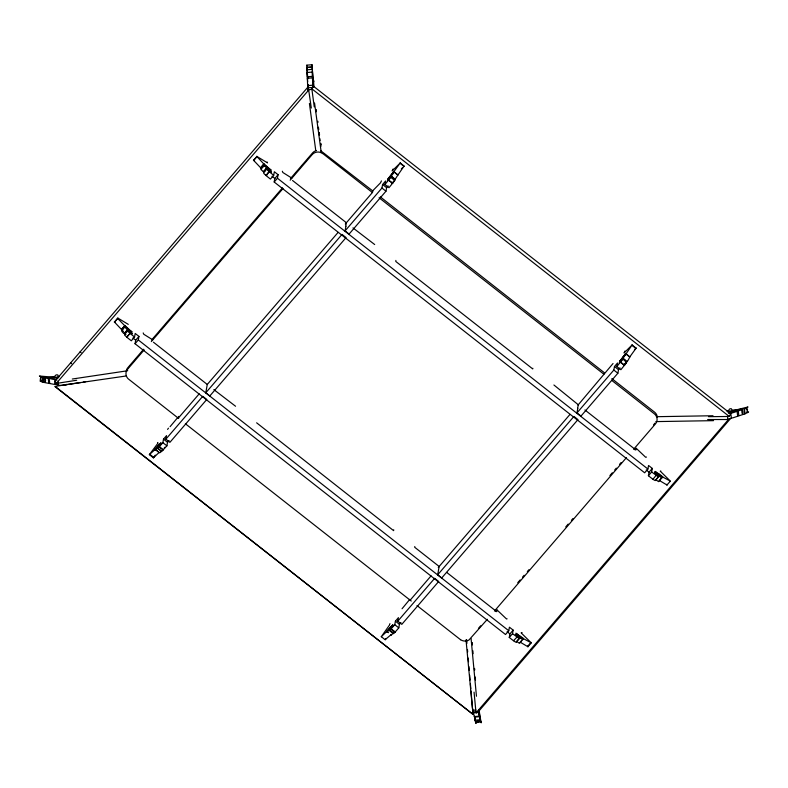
<?xml version="1.0" encoding="UTF-8"?>
<svg xmlns="http://www.w3.org/2000/svg" width="788" height="788" viewBox="0 0 788 788"><rect width="100%" height="100%" fill="white"/><g stroke="black" fill="none" stroke-linecap="round" stroke-linejoin="round"><path stroke-width="1.18" d="M307.832 90.236L307.724 85.459A9.407 0.827 85.2 0 1 307.566 83.804L306.847 65.168L311.999 64.734L312.747 75.875A39.774 3.477 85.2 0 0 313.112 80.012L313.644 81.844L313.644 80.563M479.232 709.594L479.311 711.495A39.774 3.477 85.2 0 0 479.803 714.923L481.163 722.832L480.857 721.906L475.706 722.714L477.764 722.163M473.391 712.155L476.474 711.978M391.084 176.315L395.123 179.477L391.114 176.01L387.351 180.925L392.966 173.892L393.921 171.449L390.493 175.616M620.028 367.927L618.521 369.68L617.871 373.216L580.992 416.084L576.954 412.922L613.832 370.055L614.482 366.519L617.506 363.012L616.856 366.548L620.885 369.71L626.509 362.736A4.561 0.699 -51.9 0 0 626.618 362.47L622.697 358.816L632.173 344.858L624.047 352.985L625.012 350.995M473.096 711.18L472.445 708.067A10.549 0.926 85.2 0 1 472.376 707.447L466.013 639.876M478.887 709.525L480.197 719.779L475.046 720.212L474.543 716.253M634.498 349.655L636.202 348.02L629.937 356.698C625.918 364.883 627.77 360.431 622.953 358.363M311.999 64.734L313.614 86.483M475.056 719.769L475.391 721.552L480.562 720.872L477.469 721.138M132.128 333.757L132.039 333.511A2.059 0.571 40.7 0 0 131.901 333.324C125.154 323.326 126.799 338.761 121.805 331.206A2.039 0.571 40.7 0 1 121.716 330.99L125.085 326.508L132.167 331.955A4.265 1.182 40.7 0 1 132.128 332.093L128.799 329.483M125.065 326.547L124.967 327.207A2.039 0.571 40.7 0 0 125.046 327.434L132.029 333.826M263.921 164.081L256.73 156.329L267.516 162.889L267.152 162.013M162.476 449.239L159.255 446.707L157.442 448.539A4.561 0.699 -51.9 0 1 157.403 448.451L157.373 448.017M392.838 625.977L389.292 630.449M312.166 72.063L312.718 83.37A9.407 0.827 85.2 0 0 312.866 85.025L312.994 87.409L307.842 87.842M390.395 175.773L387.824 178.994A4.265 0.66 -51.9 0 0 387.794 179.172L390.513 176.01A4.62 0.709 -51.9 0 1 390.513 175.99L393.842 171.863L397.881 175.034L395.143 179.309L391.163 176.088M394.424 178.935L394.571 179.034A4.364 0.67 -51.9 0 1 394.542 179.152L394.296 179.467M515.391 634.635L515.529 634.517A2.059 0.571 40.7 0 1 515.687 634.567L522.7 639.56A2.039 0.571 40.7 0 0 522.838 639.511C521.735 637.62 517.736 634.113 515.933 633.188A4.265 1.182 40.7 0 0 515.913 633.325L519.282 635.965M654.523 472.918L654.661 472.81A2.059 0.571 40.7 0 1 654.818 472.849L659.201 475.913L658.729 476.651A4.561 1.261 40.7 0 1 658.601 476.77L657.96 476.602A2.857 0.788 40.7 0 1 657.596 476.366L656.217 475.292L652.927 479.271L648.396 475.745L649.046 472.189L652.297 468.417L648.554 465.472L647.903 469.027L644.653 472.8L274.185 182.018L274.835 178.462L278.085 174.69L274.342 171.745L273.692 175.3L270.442 179.073L266.226 175.754L269.21 171.518L267.831 170.425A2.857 0.788 40.7 0 1 267.477 170.1L266.945 169.361A4.561 1.261 40.7 0 1 266.886 169.105L266.768 167.874L271.033 171.607A2.059 0.571 40.7 0 1 271.171 171.794L271.259 172.04M124.504 334.575L127.754 330.802A4.561 1.261 40.7 0 0 127.814 331.068L128.346 331.817A2.857 0.788 40.7 0 0 128.7 332.142L130.05 333.403L126.789 337.215L131.31 340.79L134.561 337.008L135.211 333.462L138.954 336.397L138.304 339.953L135.053 343.735L505.522 634.517L508.772 630.745L509.422 627.189L513.165 630.124L512.515 633.68L509.265 637.462L513.48 640.752L517.086 637L518.465 638.083A2.857 0.788 40.7 0 0 518.829 638.319L519.469 638.487A4.561 1.261 40.7 0 0 519.597 638.379L520.08 637.807L516.82 641.402M390.208 627.928L392.838 624.854A4.265 0.66 -51.9 0 0 392.916 624.697L387.036 631.011L387.095 632.006M386.987 631.286L381.234 636.734L389.636 624.884M155.187 450.037L158.161 446.077M169.056 440.551L167.539 442.304L166.898 445.841L161.471 451.701A4.561 0.699 -51.9 0 1 161.432 451.613L161.54 451.179M622.431 357.89L619.693 361.19L622.372 358.067A4.62 0.709 -51.9 0 0 622.431 357.91L625.741 353.881L629.77 357.053M478.533 711.988L478.552 711.919A9.407 0.827 85.2 0 0 478.749 713.347L480.197 719.779M126.789 337.215L130.079 333.235M130.04 333.442L134.561 337.008M265.92 175.507L269.21 171.518M624.48 364.283L627.041 361.2M163.244 450.076L159.255 446.707M391.114 628.923L395.143 632.094L391.114 628.923L394.758 624.697L395.409 621.161L398.423 617.654L397.773 621.19L401.811 624.352L438.689 581.485L434.661 578.323L397.773 621.19M178.62 416.409L178.374 418.044L199.197 393.842M312.856 85.212L307.734 85.597M161.491 451.268L157.285 447.929L160.929 443.93L159.668 445.584M128.956 329.286L124.839 325.503L121.549 329.532L114.299 321.878L115.403 322.331M263.458 171.794L260.926 169.489A2.039 0.571 40.7 0 1 260.838 169.272L264.197 164.83L271.289 170.287A4.265 1.182 40.7 0 1 271.259 170.375L263.97 163.796L264.098 165.431A2.039 0.571 40.7 0 0 264.177 165.716C270.796 168.859 257.607 176.561 266.768 167.874M124.839 325.503L125.075 326.409M135.053 343.735L135.703 340.18L138.954 336.397M159.304 452.726C163.392 453.031 157.63 445.112 155.226 450.066M159.215 446.904L162.86 442.679L163.51 439.143L166.534 435.626L165.884 439.162L169.912 442.334L206.791 399.467L202.762 396.305L165.884 439.162M205.786 392.788L342.041 234.41L346.07 237.582L209.815 395.96L205.786 392.788L207.264 384.455L153.433 342.199M254.524 160.624L253.431 160.161L260.68 167.814L263.32 164.544M261.862 168.75L260.72 167.568M235.563 406.253L213.834 389.607M274.185 182.018L277.435 178.236L278.085 174.69M256.622 422.811L393.616 530.649L393.764 529.841M345.705 226.481L346.395 222.738L292.555 180.491M388.129 185.909L386.622 187.662L385.972 191.198L349.094 234.066L345.065 230.904L345.922 226.245M345.065 230.904L381.944 188.036L382.594 184.5L385.608 180.984L384.958 184.52L388.996 187.692L394.621 180.718A4.561 0.699 -51.9 0 0 394.729 180.442M374.684 244.536L352.965 227.899M384.958 184.52L390.582 177.546A4.561 0.699 -51.9 0 0 390.7 177.28L394.729 180.432M397.881 175.015L404.017 166.199M395.871 260.424L395.783 261.458L532.747 368.932L532.865 368.301M389.233 630.065C397.851 639.068 390.109 626.056 387.154 632.084M395.143 632.094L398.787 627.859L399.437 624.323L400.944 622.569M414.803 546.517L414.665 547.256L439.152 566.474L438.473 570.207M437.675 574.807L573.94 416.438L577.968 419.6L441.713 577.978L437.675 574.807L438.532 570.148M553.905 384.997L578.284 404.756L577.604 408.499M509.265 637.462L509.915 633.907L513.165 630.124M513.806 640.949L515.214 641.856A2.857 0.788 40.7 0 0 515.579 642.092L516.219 642.259A4.561 1.261 40.7 0 0 516.347 642.161L516.406 641.816M517.086 637L512.515 633.68M519.203 635.522L523.478 638.408L523.074 638.723M527.674 646.042L527.95 646.771L520.228 642.181M576.954 412.922L577.811 408.263M616.856 366.548L622.481 359.564A4.561 0.699 -51.9 0 0 622.589 359.298L620.481 361.525M622.382 357.634L625.82 353.477L629.809 356.875M648.396 475.745L651.646 471.963L652.297 468.417M656.217 475.292L651.646 471.963M655.951 479.685L659.201 476.1L661.831 477.843A2.039 0.571 40.7 0 0 661.969 477.794C662.107 476.169 649.302 466.811 658.413 474.248M666.806 484.325L667.081 485.053L659.359 480.473M658.354 473.923L658.404 473.391L662.61 476.691L662.206 477.016M626.687 362.125L624.52 364.686M388.612 180.275L392.651 183.437M620.511 362.293L624.549 365.415M158.585 445.19L158.309 445.791M390.474 627.209L390.208 627.78M507.127 618.836L506.546 619.004L497.12 610.02L496.736 611.675L446.747 572.433M646.485 457.05L645.677 457.286L636.251 448.313L635.867 449.958L584.913 409.967M652.927 479.271L654.345 480.138A2.857 0.788 40.7 0 0 654.71 480.375L655.35 480.552A4.561 1.261 40.7 0 0 655.468 480.444L658.827 476.218L654.592 473.096M126.415 375.945L61.947 385.283A10.549 3.221 -6.4 0 1 61.316 385.371L58.588 385.342L58.204 382.16M393.862 171.745L400.294 162.889L392.148 170.966L393.114 168.977M625.367 354.62L622.53 357.89M387.194 631.424L390.05 628.105M391.232 634.557L391.144 635.256L393.163 633.168M157.531 442.521L158.102 443.004L149.306 454.686L155.315 449.337M392.828 626.017L391.685 627.465M389.656 624.234L389.981 623.672M727.826 419.571L727.551 416.468M164.948 447.22L164.2 448.165M124.327 333.511L127.636 329.591M381.431 180.895L380.486 182.855L372.911 190.588L372.537 192.361L345.302 224.009M613.034 363.524L577.998 405.101M314.254 106.863L311.841 88.817L313.21 86.03L730.643 413.68L729.274 416.478L708.471 416.675M385.381 639.501L391.242 634.517M392.729 182.501L392.069 183.308M155.266 455.129L153.374 457.877L159.009 452.519M158.477 445.476L155.069 449.406L159.097 452.568M385.647 639.117L386.14 638.467M167.558 429.401L168.494 428.179M177.891 417.354L170.07 426.692M409.79 599.382L402.057 608.75M394.808 180.048L392.788 182.392M157.501 448.017L159.609 445.644M394.749 631.671L393.33 633.621A4.561 0.699 -51.9 0 0 393.37 633.719L395.182 631.887M56.243 383.461L308.699 90.039L307.615 87.448L55.17 380.87L56.243 383.461L76.692 380.249M114.615 321.859L117.865 318.076L128.277 324.361M253.746 160.141L256.986 156.369M114.437 322.272L117.865 318.076M253.569 160.555L256.819 156.773M121.549 329.532L124.799 325.749L117.688 318.49M260.68 167.814L263.931 164.032M263.202 166.987L264.502 165.48M143.633 349.242L127.41 368.193A7.663 7.259 10.4 0 0 126.376 370.803M151.641 339.943L282.508 187.83M290.476 178.571L312.718 152.734A7.653 7.259 10.4 0 1 315.101 151.06A7.713 7.319 10.4 0 1 316.471 150.607M144.135 349.931L127.114 369.808A7.653 7.259 10.4 0 0 125.981 373.837A7.722 7.328 10.4 0 0 126.592 376.506A7.653 7.259 10.4 0 0 128.257 378.87L178.679 418.487M151.345 341.559L283.01 188.529M290.181 180.186L312.422 154.349A7.653 7.259 10.4 0 1 320.44 152.399L323.198 153.896L372.458 192.567M207.205 384.534L338.101 232.391M158.309 445.9L160.998 442.787A4.265 0.66 -51.9 0 0 161.018 442.679L155.147 448.993L159.127 452.401M390.631 175.872L393.488 172.552M391.981 182.964L392.444 182.432M410.262 600.062L431.085 575.861M438.295 567.478L569.99 414.409M390.356 627.484L386.957 631.424L388.573 632.695M623.013 358.028L619.22 362.913L620.314 361.722M478.424 628.4L480.68 625.78M517.755 582.696L520.149 579.909M522.543 577.121L524.138 575.27M527.33 571.556L528.925 569.704M565.784 526.857L568.197 524.059M571.408 520.326L573.014 518.465M609.912 475.568L612.315 472.78M614.719 469.983L616.315 468.121M619.516 464.408L621.121 462.546M653.508 424.899L655.025 423.126M487.358 619.299L468.89 640.073A7.713 7.319 10.4 0 1 460.517 639.698M494.45 611.055L626.421 457.651M633.591 449.318L655.488 423.865A7.653 7.259 10.4 0 0 657.054 419.965A7.713 7.319 10.4 0 0 656.138 415.946A7.653 7.259 10.4 0 0 654.207 413.72L611.567 380.24M495.819 611.537L497.12 610.02M634.951 449.82L636.251 448.313M516.416 641.767L519.617 637.955M521.676 640.388L519.587 643.294A2.039 0.571 40.7 0 1 519.45 643.333L516.879 641.629M662.107 477.164L658.738 481.527A2.039 0.571 40.7 0 1 658.581 481.626L656.01 479.922M661.309 478.208L662.61 476.691M520.178 642.427L523.429 638.654L531.309 642.87L521.114 632.862L522.08 632.577M659.31 480.71L662.56 476.937L670.44 481.163L660.245 471.155L660.797 470.997M527.832 646.209L531.082 642.427M527.832 646.751L531.082 642.969M666.963 485.034L670.214 481.261M476.021 712.953L728.467 419.521L730.102 419.058L477.656 712.49L476.021 712.953L474.061 692.15M57.032 384.8L58.026 385.125A4.482 1.369 -6.4 0 0 58.539 385.105M391.144 628.725L389.38 630.577A4.561 0.699 -51.9 0 1 389.292 630.469L389.38 630.577M389.341 629.996L391.508 627.672M401.338 168.918L402.599 167.637M42.985 382.15C36.366 380.84 44.276 370.813 42.985 382.15C47.044 384.554 45.99 375.649 42.385 377.216M55.613 384.229L55.416 384.268A9.407 2.866 -6.4 0 1 53.83 384.288L44.975 382.633L44.424 377.728L58.805 377.097M57.219 384.583C52.717 385.046 55.101 376.989 56.963 380.21M400.117 162.909L404.146 166.081M40.68 376.782L41.242 381.697M728.447 413.316L730.722 413.139L731.412 418.024A9.407 2.866 -6.4 0 0 733.037 417.778L742.759 414.567C742.917 401.21 739.528 418.044 745.015 413.71L744.414 408.647L727.639 411.464M742.237 409.642L732.485 412.863A9.407 2.866 -6.4 0 1 730.86 413.109L730.062 413.533M746.443 409.868L746.226 407.908L748.019 406.982L737.795 409.504A39.774 12.135 -6.4 0 1 733.756 410.193C729.974 410.213 733.037 407.652 729.491 409.041A1.871 0.571 -6.4 0 0 729.402 409.189C728.299 410.893 728.959 410.676 726.723 410.972M744.414 408.647C752.235 405.899 742.473 421.373 744.522 408.775M64.36 384.849L66.763 384.445M64.291 384.859L66.675 384.465M471.007 691.096L472.997 714.361L54.746 386.435L80.79 382.515M83.193 382.121L85.597 381.717M127.715 370.734L72.299 379.018M40.612 380.693L39.952 380.988L41.508 381.53M727.945 412.154L737.095 411.139L737.647 416.054M471.776 643.353L472.475 643.294M311.979 67.01L306.827 67.443L311.979 67.128M306.916 69.837L312.097 69.314M312.235 72.102L307.015 72.496L307.684 79.233M307.33 76.791L312.472 76.357M307.872 89.743L311.989 89.399M472.839 710.303L475.932 710.037M473.145 711.219L473.361 712.46A9.407 0.827 85.2 0 0 473.598 713.78L474.317 716.578L479.468 716.144L478.828 710.973M474.317 716.578L474.524 717.1L479.665 716.666M58.233 377.866L49.171 378.398L44.453 377.728M59.376 376.477C57.219 376.595 58.745 376.497 57.829 375.058A1.871 0.571 -6.4 0 0 57.79 374.921C54.549 374.29 56.647 376.28 52.963 376.841A39.774 12.135 -6.4 0 1 49.053 376.822L39.4 376.024L40.956 376.615M713.002 415.739L657.143 416.685M713.554 420.654L655.813 421.6M747.457 411.819L748.6 411.937L746.994 412.942M55.002 379.353L54.864 379.353A9.407 2.866 -6.4 0 1 53.279 379.383L49.171 378.398L49.723 383.303M707.644 419.531L728.467 419.521M271.121 172.099L266.955 168.671L263.635 172.868A4.561 1.261 40.7 0 0 263.694 173.133L264.226 173.882A2.857 0.788 40.7 0 0 264.581 174.207L265.96 175.3M320.785 150.784L372.763 190.942M80.021 351.99L81.154 352.689M70.546 363.002L71.688 363.711M291.806 178.108L282.862 172.503L282.331 171.223M152.675 339.825L143.731 334.22L143.199 332.93M460.537 639.708L417 605.558M311.841 88.817L729.274 416.478M632.006 344.937L636.044 348.099M400.097 163.313L404.126 166.475M631.986 345.331L636.024 348.503M393.882 171.695L397.91 174.857M388.651 180.068L392.68 183.23M620.55 362.086L624.579 365.248M382.594 184.5L386.622 187.662M614.482 366.519L618.521 369.68M381.944 188.036L385.972 191.198M613.832 370.055L617.871 373.216M380.358 196.911L604.179 372.596M611.862 378.624L654.503 412.094A7.653 7.259 10.4 0 1 657.31 416.96M379.087 197.768L603.884 374.211M277.435 178.236L647.903 469.027M272.027 176.256L274.835 178.462M646.239 469.983L649.046 472.189M266.807 175.034L266.255 174.552M138.304 339.953L508.772 630.745M132.896 337.973L135.703 340.18M507.108 631.7L509.915 633.907M121.588 329.286L122.78 330.211M121.815 330.33L123.588 331.718M124.386 333.373L125.972 334.614M185.387 423.757L411.257 601.047M163.51 439.143L167.539 442.304M395.409 621.161L399.437 624.323M162.86 442.679L166.898 445.841M394.758 624.697L398.787 627.859M149.572 454.124L153.611 457.286M149.424 454.676L153.453 457.848M381.313 636.704L385.342 639.866M55.554 386.701L472.997 714.361M520.05 637.985L515.431 634.764M273.692 175.3L269.171 171.725M731.274 418.044L728.408 419.344A4.482 1.369 -6.4 0 1 727.876 419.413M126.829 337.008L125.45 335.924A2.857 0.788 40.7 0 1 125.095 335.599L124.563 334.851A4.561 1.261 40.7 0 1 124.504 334.595M474.622 677.079L475.509 677.916M478.493 711.978L478.326 711.042M306.847 65.168L306.956 65.739M480.542 721.119L480.207 719.336M475.391 721.552L475.706 722.714M313.614 80.711L313.831 86.877M475.706 722.34L475.991 723.256L475.863 721.424M480.838 722.232L480.562 720.872M475.499 719.996L475.115 718.203M474.524 717.1L475.036 720.183M320.637 144.046L321.002 146.263M319.79 138.501L320.086 140.481M319.229 132.709L319.534 134.758M308.699 90.039L311.299 108.055M318.884 132.315L319.288 135.142M318.451 127.341L318.776 129.626M318.175 127.282L318.46 129.331M321.179 152.035L314.55 102.992M315.732 150.341L309.408 103.425M317.83 121.185L317.988 122.317M320.883 143.386L321.061 144.697M315.791 109.749L316.057 111.768M316.067 109.493L316.333 111.551M473.677 711.406L473.933 713.475M738.248 410.558L738.809 415.473M48.186 377.994L48.738 382.899M42.552 377.068L42.995 380.998M313.437 86.798L312.501 77.874L307.35 78.308L307.694 81.637M308.039 84.976L308.404 88.355M308.246 84.808L308.463 86.916M476.454 696.247L471.076 638.497M475.184 677.059L475.479 680.152M474.573 668.451L474.691 669.78M474.376 668.441L474.553 670.421M466.624 639.669L466.939 643.343M467.461 649.47L467.668 651.912M468.19 658.039L468.505 661.713M468.919 666.609L469.234 670.283M469.658 675.178L470.072 680.074M470.387 683.748L470.8 688.643M472.879 650.809L473.105 653.695M472.239 642.624L472.416 644.958M307.113 68.448L307.596 76.308A39.774 3.477 85.2 0 0 307.753 78.071M619.703 361.091A4.265 0.66 -51.9 0 0 619.693 361.19M655.055 471.51A4.265 1.182 40.7 0 0 655.045 471.618"/></g></svg>
